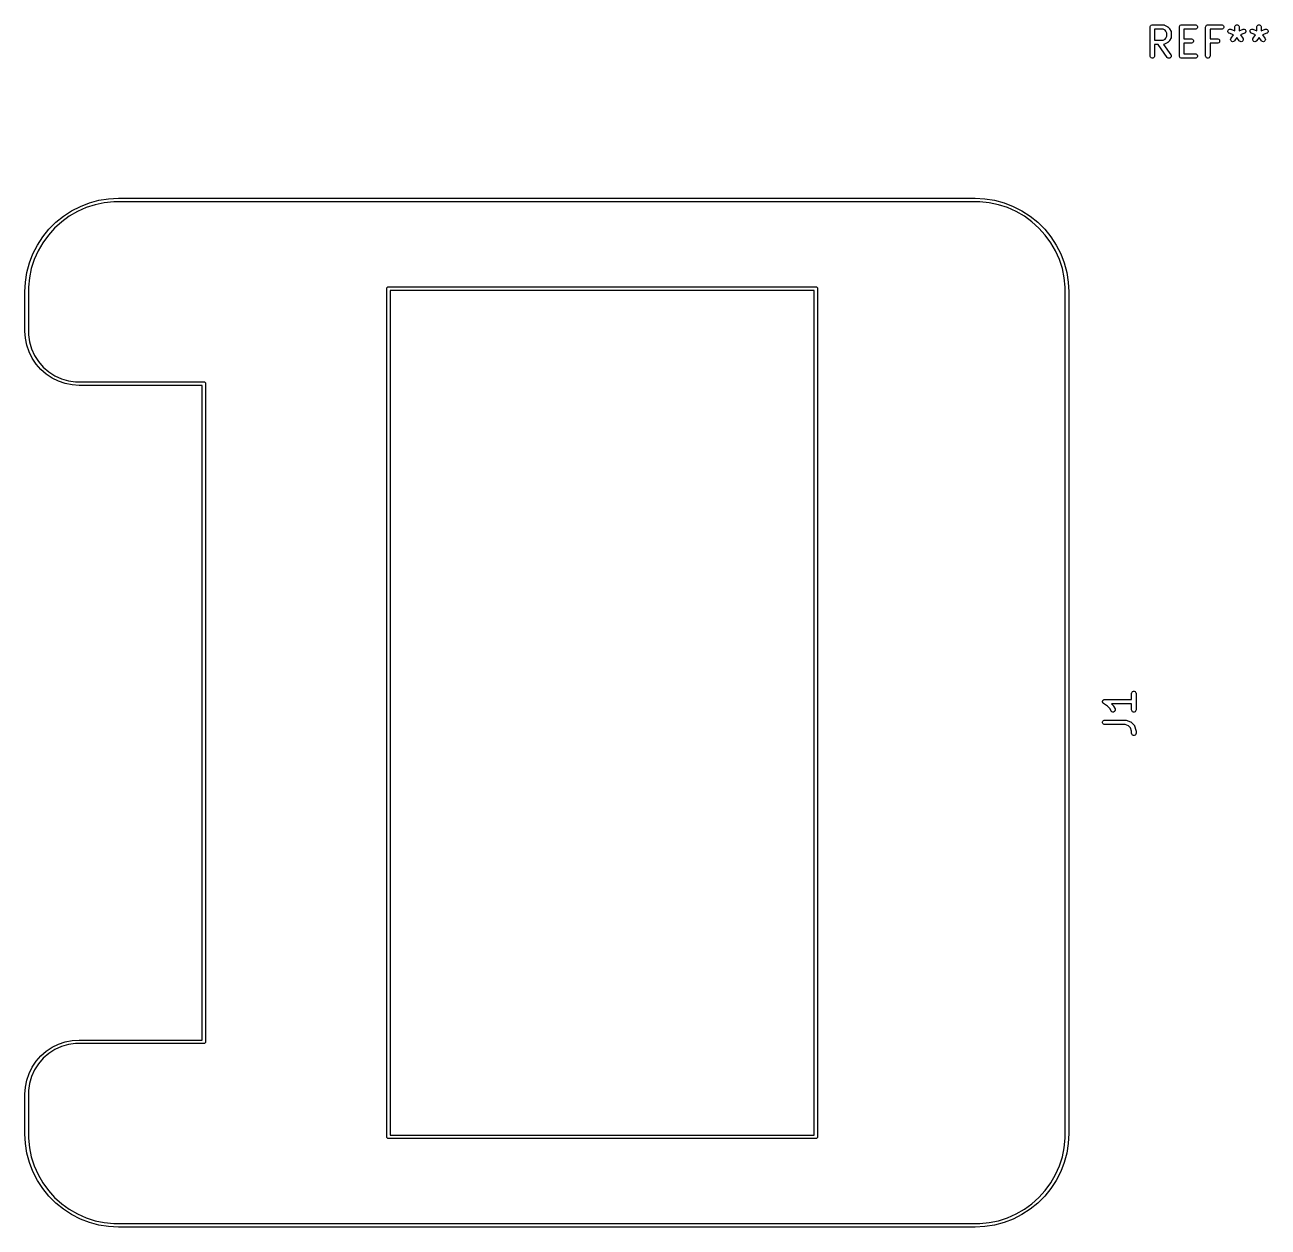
# Model space of a CAD drawing. Header units: millimetres. Extents: x 84.5 to 151.6, y -80.6 to -14.7.
# Drawn here: x 108.82 to 151.57, y -56.59 to -15.23 of the extents above; entities that cross this region are included whole.
import ezdxf

# ---------------------------------------------------------------- set-up
doc = ezdxf.new("R2010")
doc.units = ezdxf.units.MM
doc.layers.add('F.Silkscreen', color=41, linetype='CONTINUOUS', true_color=0xf2eda1)

msp = doc.modelspace()

# ---------------------------------------------------------------- linework, layer by layer
at = {"layer": 'F.Silkscreen', "linetype": 'CONTINUOUS'}
for p, q in [((147.520238, -15.304819), (147.521679, -15.290187)), ((147.520238, -16.304819), (147.520238, -15.304819)), ((147.521679, -15.290187), (147.532878, -15.263151)), ((147.532878, -15.263151), (147.55357, -15.242459)), ((147.55357, -15.242459), (147.580606, -15.23126)), ((147.580606, -15.23126), (147.595238, -15.229819)), ((147.595238, -15.229819), (147.97619, -15.229819)), ((147.958485, -15.379819), (147.670238, -15.379819)), ((147.670238, -15.379819), (147.670238, -15.753628)), ((148.027001, -15.414077), (147.958485, -15.379819)), ((147.97619, -15.229819), (147.990822, -15.23126)), ((147.990822, -15.23126), (147.993311, -15.232291)), ((147.993311, -15.232291), (147.995999, -15.232482)), ((147.995999, -15.232482), (148.009731, -15.237737)), ((148.009731, -15.237737), (148.104969, -15.285356)), ((148.104969, -15.285356), (148.111268, -15.28932)), ((148.111268, -15.28932), (148.113096, -15.290078)), ((148.113096, -15.290078), (148.115152, -15.291766)), ((148.115152, -15.291766), (148.117412, -15.293188)), ((148.117412, -15.293188), (148.118711, -15.294686)), ((148.118711, -15.294686), (148.124461, -15.299405)), ((148.124461, -15.299405), (148.17208, -15.347024)), ((148.17208, -15.347024), (148.176798, -15.352773)), ((148.176798, -15.352773), (148.178297, -15.354073)), ((148.178297, -15.354073), (148.179718, -15.356332)), ((148.179718, -15.356332), (148.181407, -15.358389)), ((148.181407, -15.358389), (148.182164, -15.360216)), ((148.182164, -15.360216), (148.186129, -15.366516)), ((148.186129, -15.366516), (148.233748, -15.461754)), ((148.520238, -15.304819), (148.521679, -15.290187)), ((148.520238, -16.304819), (148.520238, -15.304819)), ((148.521679, -15.290187), (148.532878, -15.263151)), ((148.532878, -15.263151), (148.55357, -15.242459)), ((148.55357, -15.242459), (148.580606, -15.23126)), ((148.580606, -15.23126), (148.595238, -15.229819)), ((148.595238, -15.229819), (149.071428, -15.229819)), ((149.071428, -15.379819), (148.670238, -15.379819)), ((148.670238, -15.379819), (148.670238, -15.706009)), ((149.071428, -15.229819), (149.08606, -15.23126)), ((149.08606, -15.378378), (149.071428, -15.379819)), ((149.08606, -15.23126), (149.113096, -15.242459)), ((149.113096, -15.367179), (149.08606, -15.378378)), ((149.113096, -15.242459), (149.133788, -15.263151)), ((149.133788, -15.346487), (149.113096, -15.367179)), ((149.133788, -15.263151), (149.144987, -15.290187)), ((149.144987, -15.319451), (149.133788, -15.346487)), ((149.144987, -15.290187), (149.144987, -15.319451)), ((149.425, -15.304819), (149.426441, -15.290187)), ((149.425, -16.304819), (149.425, -15.304819)), ((149.426441, -15.290187), (149.43764, -15.263151)), ((149.43764, -15.263151), (149.458332, -15.242459)), ((149.458332, -15.242459), (149.485368, -15.23126)), ((149.485368, -15.23126), (149.5, -15.229819)), ((149.5, -15.229819), (149.97619, -15.229819)), ((149.97619, -15.379819), (149.575, -15.379819)), ((149.575, -15.379819), (149.575, -15.706009)), ((149.97619, -15.229819), (149.990822, -15.23126)), ((149.990822, -15.378378), (149.97619, -15.379819)), ((149.990822, -15.23126), (150.017858, -15.242459)), ((150.017858, -15.367179), (149.990822, -15.378378)), ((150.017858, -15.242459), (150.03855, -15.263151)), ((150.03855, -15.346487), (150.017858, -15.367179)), ((150.03855, -15.263151), (150.049749, -15.290187)), ((150.049749, -15.319451), (150.03855, -15.346487)), ((150.049749, -15.290187), (150.049749, -15.319451)), ((150.199041, -15.406771), (150.21948, -15.385828)), ((150.21948, -15.385828), (150.246377, -15.374301)), ((150.246377, -15.374301), (150.275639, -15.373944)), ((150.275639, -15.373944), (150.289759, -15.37804)), ((150.289759, -15.37804), (150.425, -15.432136)), ((150.425, -15.304819), (150.426441, -15.290187)), ((150.425, -15.432136), (150.425, -15.304819)), ((150.426441, -15.290187), (150.43764, -15.263151)), ((150.43764, -15.263151), (150.458332, -15.242459)), ((150.458332, -15.242459), (150.485368, -15.23126)), ((150.485368, -15.23126), (150.514632, -15.23126)), ((150.514632, -15.23126), (150.541668, -15.242459)), ((150.541668, -15.242459), (150.56236, -15.263151)), ((150.56236, -15.263151), (150.573559, -15.290187)), ((150.573559, -15.290187), (150.575, -15.304819)), ((150.575, -15.304819), (150.575, -15.432136)), ((150.575, -15.432136), (150.710241, -15.37804)), ((150.710241, -15.37804), (150.724361, -15.373944)), ((150.724361, -15.373944), (150.753623, -15.374301)), ((150.753623, -15.374301), (150.78052, -15.385828)), ((150.78052, -15.385828), (150.800958, -15.406771)), ((150.960946, -15.406771), (150.981385, -15.385828)), ((150.981385, -15.385828), (151.008282, -15.374301)), ((151.008282, -15.374301), (151.037544, -15.373944)), ((151.037544, -15.373944), (151.051664, -15.37804)), ((151.051664, -15.37804), (151.186905, -15.432136)), ((151.186905, -15.304819), (151.188346, -15.290187)), ((151.186905, -15.432136), (151.186905, -15.304819)), ((151.188346, -15.290187), (151.199545, -15.263151)), ((151.199545, -15.263151), (151.220237, -15.242459)), ((151.220237, -15.242459), (151.247273, -15.23126)), ((151.247273, -15.23126), (151.276537, -15.23126)), ((151.276537, -15.23126), (151.303573, -15.242459)), ((151.303573, -15.242459), (151.324265, -15.263151)), ((151.324265, -15.263151), (151.335464, -15.290187)), ((151.335464, -15.290187), (151.336905, -15.304819)), ((151.336905, -15.304819), (151.336905, -15.432136)), ((151.336905, -15.432136), (151.472146, -15.37804)), ((151.472146, -15.37804), (151.486266, -15.373944)), ((151.486266, -15.373944), (151.515528, -15.374301)), ((151.515528, -15.374301), (151.542425, -15.385828)), ((151.542425, -15.385828), (151.562863, -15.406771)), ((147.670238, -15.753628), (147.958485, -15.753628)), ((147.958485, -15.753628), (148.027001, -15.71937)), ((148.057408, -15.444484), (148.027001, -15.414077)), ((148.027001, -15.71937), (148.057408, -15.688963)), ((148.091666, -15.513), (148.057408, -15.444484)), ((148.057408, -15.688963), (148.091666, -15.620447)), ((148.091666, -15.620447), (148.091666, -15.513)), ((148.17208, -15.786423), (148.124461, -15.834042)), ((148.176798, -15.780673), (148.17208, -15.786423)), ((148.178297, -15.779374), (148.176798, -15.780673)), ((148.179718, -15.777114), (148.178297, -15.779374)), ((148.181407, -15.775058), (148.179718, -15.777114)), ((148.182164, -15.77323), (148.181407, -15.775058)), ((148.186129, -15.766931), (148.182164, -15.77323)), ((148.233748, -15.671693), (148.186129, -15.766931)), ((148.233748, -15.461754), (148.239003, -15.475485)), ((148.239003, -15.657962), (148.233748, -15.671693)), ((148.239003, -15.475485), (148.239194, -15.478174)), ((148.239194, -15.655272), (148.239003, -15.657962)), ((148.239194, -15.478174), (148.240225, -15.480663)), ((148.240225, -15.652784), (148.239194, -15.655272)), ((148.240225, -15.480663), (148.241666, -15.495295)), ((148.241666, -15.638152), (148.240225, -15.652784)), ((148.241666, -15.495295), (148.241666, -15.638152)), ((148.670238, -15.706009), (148.928571, -15.706009)), ((148.928571, -15.706009), (148.943203, -15.70745)), ((148.943203, -15.70745), (148.970239, -15.718649)), ((148.970239, -15.718649), (148.990931, -15.739341)), ((148.990931, -15.739341), (149.00213, -15.766377)), ((149.00213, -15.795641), (148.990931, -15.822677)), ((149.00213, -15.766377), (149.00213, -15.795641)), ((149.575, -15.706009), (149.833333, -15.706009)), ((149.833333, -15.706009), (149.847965, -15.70745)), ((149.847965, -15.70745), (149.875001, -15.718649)), ((149.875001, -15.718649), (149.895693, -15.739341)), ((149.895693, -15.739341), (149.906892, -15.766377)), ((149.906892, -15.795641), (149.895693, -15.822677)), ((149.906892, -15.766377), (149.906892, -15.795641)), ((150.188173, -15.433942), (150.199041, -15.406771)), ((150.18853, -15.463204), (150.188173, -15.433942)), ((150.200057, -15.490101), (150.18853, -15.463204)), ((150.221, -15.51054), (150.200057, -15.490101)), ((150.234051, -15.517312), (150.221, -15.51054)), ((150.381282, -15.576204), (150.234051, -15.517312)), ((150.282254, -15.729308), (150.289517, -15.70096)), ((150.286393, -15.758277), (150.282254, -15.729308)), ((150.301302, -15.783458), (150.286393, -15.758277)), ((150.289517, -15.70096), (150.297143, -15.68839)), ((150.297143, -15.68839), (150.381282, -15.576204)), ((150.324713, -15.801016), (150.301302, -15.783458)), ((150.353061, -15.808279), (150.324713, -15.801016)), ((150.38203, -15.80414), (150.353061, -15.808279)), ((150.407211, -15.789231), (150.38203, -15.80414)), ((150.417143, -15.77839), (150.407211, -15.789231)), ((150.5, -15.667914), (150.417143, -15.77839)), ((150.582857, -15.77839), (150.5, -15.667914)), ((150.592789, -15.789231), (150.582857, -15.77839)), ((150.61797, -15.80414), (150.592789, -15.789231)), ((150.646939, -15.808279), (150.61797, -15.80414)), ((150.765949, -15.517312), (150.618717, -15.576204)), ((150.618717, -15.576204), (150.702857, -15.68839)), ((150.675287, -15.801016), (150.646939, -15.808279)), ((150.698698, -15.783458), (150.675287, -15.801016)), ((150.713607, -15.758277), (150.698698, -15.783458)), ((150.702857, -15.68839), (150.710483, -15.70096)), ((150.710483, -15.70096), (150.717746, -15.729308)), ((150.717746, -15.729308), (150.713607, -15.758277)), ((150.778999, -15.51054), (150.765949, -15.517312)), ((150.799943, -15.490101), (150.778999, -15.51054)), ((150.81147, -15.463204), (150.799943, -15.490101)), ((150.800958, -15.406771), (150.811827, -15.433942)), ((150.811827, -15.433942), (150.81147, -15.463204)), ((150.950078, -15.433942), (150.960946, -15.406771)), ((150.950435, -15.463204), (150.950078, -15.433942)), ((150.961962, -15.490101), (150.950435, -15.463204)), ((150.982905, -15.51054), (150.961962, -15.490101)), ((150.995956, -15.517312), (150.982905, -15.51054)), ((151.143187, -15.576204), (150.995956, -15.517312)), ((151.044159, -15.729308), (151.051422, -15.70096)), ((151.048298, -15.758277), (151.044159, -15.729308)), ((151.063207, -15.783458), (151.048298, -15.758277)), ((151.051422, -15.70096), (151.059048, -15.68839)), ((151.059048, -15.68839), (151.143187, -15.576204)), ((151.086618, -15.801016), (151.063207, -15.783458)), ((151.114966, -15.808279), (151.086618, -15.801016)), ((151.143935, -15.80414), (151.114966, -15.808279)), ((151.169116, -15.789231), (151.143935, -15.80414)), ((151.179048, -15.77839), (151.169116, -15.789231)), ((151.261905, -15.667914), (151.179048, -15.77839)), ((151.344762, -15.77839), (151.261905, -15.667914)), ((151.354694, -15.789231), (151.344762, -15.77839)), ((151.379875, -15.80414), (151.354694, -15.789231)), ((151.408844, -15.808279), (151.379875, -15.80414)), ((151.527854, -15.517312), (151.380622, -15.576204)), ((151.380622, -15.576204), (151.464762, -15.68839)), ((151.437192, -15.801016), (151.408844, -15.808279)), ((151.460603, -15.783458), (151.437192, -15.801016)), ((151.475512, -15.758277), (151.460603, -15.783458)), ((151.464762, -15.68839), (151.472388, -15.70096)), ((151.472388, -15.70096), (151.479651, -15.729308)), ((151.479651, -15.729308), (151.475512, -15.758277)), ((151.540904, -15.51054), (151.527854, -15.517312)), ((151.561848, -15.490101), (151.540904, -15.51054)), ((151.573375, -15.463204), (151.561848, -15.490101)), ((151.562863, -15.406771), (151.573732, -15.433942)), ((151.573732, -15.433942), (151.573375, -15.463204)), ((147.794284, -15.903628), (147.670238, -15.903628)), ((147.670238, -15.903628), (147.670238, -16.304819)), ((148.105224, -16.347829), (147.794284, -15.903628)), ((147.990822, -15.902187), (147.977305, -15.903518)), ((147.977305, -15.903518), (148.228109, -16.26181)), ((147.993311, -15.901155), (147.990822, -15.902187)), ((147.995999, -15.900965), (147.993311, -15.901155)), ((148.009731, -15.89571), (147.995999, -15.900965)), ((148.104969, -15.848091), (148.009731, -15.89571)), ((148.111268, -15.844126), (148.104969, -15.848091)), ((148.113096, -15.843369), (148.111268, -15.844126)), ((148.115152, -15.84168), (148.113096, -15.843369)), ((148.117412, -15.840259), (148.115152, -15.84168)), ((148.118711, -15.83876), (148.117412, -15.840259)), ((148.124461, -15.834042), (148.118711, -15.83876)), ((148.928571, -15.856009), (148.670238, -15.856009)), ((148.670238, -15.856009), (148.670238, -16.229819)), ((148.670238, -16.229819), (149.071428, -16.229819)), ((148.943203, -15.854568), (148.928571, -15.856009)), ((148.970239, -15.843369), (148.943203, -15.854568)), ((148.990931, -15.822677), (148.970239, -15.843369)), ((149.071428, -16.229819), (149.08606, -16.23126)), ((149.08606, -16.23126), (149.113096, -16.242459)), ((149.113096, -16.242459), (149.133788, -16.263151)), ((149.833333, -15.856009), (149.575, -15.856009)), ((149.575, -15.856009), (149.575, -16.304819)), ((149.847965, -15.854568), (149.833333, -15.856009)), ((149.875001, -15.843369), (149.847965, -15.854568)), ((149.895693, -15.822677), (149.875001, -15.843369)), ((147.521679, -16.319451), (147.520238, -16.304819)), ((147.532878, -16.346487), (147.521679, -16.319451)), ((147.55357, -16.367179), (147.532878, -16.346487)), ((147.580606, -16.378378), (147.55357, -16.367179)), ((147.60987, -16.378378), (147.580606, -16.378378)), ((147.636906, -16.367179), (147.60987, -16.378378)), ((147.657598, -16.346487), (147.636906, -16.367179)), ((147.668797, -16.319451), (147.657598, -16.346487)), ((147.670238, -16.304819), (147.668797, -16.319451)), ((148.114795, -16.358989), (148.105224, -16.347829)), ((148.139474, -16.374716), (148.114795, -16.358989)), ((148.168291, -16.379802), (148.139474, -16.374716)), ((148.196862, -16.373472), (148.168291, -16.379802)), ((148.220836, -16.35669), (148.196862, -16.373472)), ((148.236563, -16.332012), (148.220836, -16.35669)), ((148.228109, -16.26181), (148.235319, -16.274623)), ((148.235319, -16.274623), (148.241648, -16.303194)), ((148.241648, -16.303194), (148.236563, -16.332012)), ((148.521679, -16.319451), (148.520238, -16.304819)), ((148.532878, -16.346487), (148.521679, -16.319451)), ((148.55357, -16.367179), (148.532878, -16.346487)), ((148.580606, -16.378378), (148.55357, -16.367179)), ((148.595238, -16.379819), (148.580606, -16.378378)), ((149.071428, -16.379819), (148.595238, -16.379819)), ((149.08606, -16.378378), (149.071428, -16.379819)), ((149.113096, -16.367179), (149.08606, -16.378378)), ((149.133788, -16.346487), (149.113096, -16.367179)), ((149.133788, -16.263151), (149.144987, -16.290187)), ((149.144987, -16.319451), (149.133788, -16.346487)), ((149.144987, -16.290187), (149.144987, -16.319451)), ((149.426441, -16.319451), (149.425, -16.304819)), ((149.43764, -16.346487), (149.426441, -16.319451)), ((149.458332, -16.367179), (149.43764, -16.346487)), ((149.485368, -16.378378), (149.458332, -16.367179)), ((149.514632, -16.378378), (149.485368, -16.378378)), ((149.541668, -16.367179), (149.514632, -16.378378)), ((149.56236, -16.346487), (149.541668, -16.367179)), ((149.573559, -16.319451), (149.56236, -16.346487)), ((149.575, -16.304819), (149.573559, -16.319451)), ((110.727122, -21.472211), (111.041583, -21.3515)), ((111.041583, -21.3515), (111.36694, -21.264321)), ((111.550701, -21.347942), (111.233078, -21.415455)), ((111.36694, -21.264321), (111.699627, -21.211629)), ((111.873641, -21.314), (111.550701, -21.347942)), ((111.699627, -21.211629), (112.036, -21.194)), ((112.036, -21.314), (111.873641, -21.314)), ((112.036, -21.194), (141.5, -21.194)), ((141.5, -21.314), (112.036, -21.314)), ((141.5, -21.194), (141.836373, -21.211629)), ((141.662359, -21.314), (141.5, -21.314)), ((141.985299, -21.347942), (141.662359, -21.314)), ((141.836373, -21.211629), (142.16906, -21.264321)), ((142.302922, -21.415455), (141.985299, -21.347942)), ((142.16906, -21.264321), (142.494417, -21.3515)), ((142.494417, -21.3515), (142.808878, -21.472211)), ((110.144507, -21.808584), (110.427, -21.62513)), ((110.627607, -21.647873), (110.346393, -21.810233)), ((110.427, -21.62513), (110.727122, -21.472211)), ((110.924252, -21.515798), (110.627607, -21.647873)), ((111.233078, -21.415455), (110.924252, -21.515798)), ((142.611748, -21.515798), (142.302922, -21.415455)), ((142.908393, -21.647873), (142.611748, -21.515798)), ((142.808878, -21.472211), (143.109, -21.62513)), ((143.189607, -21.810233), (142.908393, -21.647873)), ((143.109, -21.62513), (143.391493, -21.808584)), ((109.842377, -22.218377), (109.625098, -22.45969)), ((109.64456, -22.258738), (109.882738, -22.02056)), ((110.08369, -22.001098), (109.842377, -22.218377)), ((109.882738, -22.02056), (110.144507, -21.808584)), ((110.346393, -21.810233), (110.08369, -22.001098)), ((143.45231, -22.001098), (143.189607, -21.810233)), ((143.391493, -21.808584), (143.653262, -22.02056)), ((143.693623, -22.218377), (143.45231, -22.001098)), ((143.653262, -22.02056), (143.89144, -22.258738)), ((143.910902, -22.45969), (143.693623, -22.218377)), ((109.24913, -22.803), (109.432584, -22.520507)), ((109.432584, -22.520507), (109.64456, -22.258738)), ((109.625098, -22.45969), (109.434233, -22.722393)), ((143.89144, -22.258738), (144.103416, -22.520507)), ((144.101767, -22.722393), (143.910902, -22.45969)), ((144.103416, -22.520507), (144.28687, -22.803)), ((109.096211, -23.103122), (109.24913, -22.803)), ((109.271873, -23.003607), (109.139798, -23.300252)), ((109.434233, -22.722393), (109.271873, -23.003607)), ((144.264127, -23.003607), (144.101767, -22.722393)), ((144.396202, -23.300252), (144.264127, -23.003607)), ((144.28687, -22.803), (144.439789, -23.103122)), ((108.888321, -23.74294), (108.9755, -23.417583)), ((108.9755, -23.417583), (109.096211, -23.103122)), ((109.139798, -23.300252), (109.039455, -23.609078)), ((144.496545, -23.609078), (144.396202, -23.300252)), ((144.439789, -23.103122), (144.5605, -23.417583)), ((144.5605, -23.417583), (144.647679, -23.74294)), ((108.835629, -24.075627), (108.888321, -23.74294)), ((108.971942, -23.926701), (108.938, -24.249641)), ((109.039455, -23.609078), (108.971942, -23.926701)), ((144.564058, -23.926701), (144.496545, -23.609078)), ((144.598, -24.249641), (144.564058, -23.926701)), ((144.647679, -23.74294), (144.700371, -24.075627)), ((108.818142, -24.409284), (108.835629, -24.075627)), ((108.938, -24.249641), (108.938, -24.41)), ((121.264, -24.302), (121.268567, -24.279039)), ((121.264, -53.478), (121.264, -24.302)), ((121.268567, -24.279039), (121.301039, -24.246567)), ((121.301039, -24.246567), (121.324, -24.242)), ((121.324, -24.242), (136.022, -24.242)), ((121.384, -24.362), (121.384, -53.418)), ((135.962, -24.362), (121.384, -24.362)), ((135.962, -53.418), (135.962, -24.362)), ((136.022, -24.242), (136.044961, -24.246567)), ((136.044961, -24.246567), (136.077433, -24.279039)), ((136.077433, -24.279039), (136.082, -24.302)), ((136.082, -24.302), (136.082, -53.478)), ((144.598, -24.412), (144.598, -24.249641)), ((144.700371, -24.075627), (144.718, -24.412)), ((108.818, -24.41), (108.818142, -24.409284)), ((108.818, -25.762), (108.818, -24.41)), ((108.938, -24.41), (108.938, -25.762)), ((144.598, -53.368), (144.598, -24.412)), ((144.718, -24.412), (144.718, -53.368)), ((108.818254, -25.763279), (108.818, -25.762)), ((108.818, -25.764066), (108.818254, -25.763279)), ((108.834251, -26.007872), (108.818, -25.764066)), ((108.882185, -26.24747), (108.834251, -26.007872)), ((108.938, -25.762), (108.937761, -25.763201)), ((108.937761, -25.763201), (108.938, -25.763934)), ((108.938, -25.763934), (108.938138, -25.888953)), ((108.938138, -25.888953), (108.973996, -26.136407)), ((108.960984, -26.478762), (108.882185, -26.24747)), ((109.069298, -26.697789), (108.960984, -26.478762)), ((108.973996, -26.136407), (109.044706, -26.37624)), ((109.044706, -26.37624), (109.148827, -26.603568)), ((109.205274, -26.900806), (109.069298, -26.697789)), ((109.148827, -26.603568), (109.284241, -26.813765)), ((109.366586, -27.084337), (109.205274, -26.900806)), ((109.284241, -26.813765), (109.448191, -27.002551)), ((109.550473, -27.245242), (109.366586, -27.084337)), ((109.448191, -27.002551), (109.637339, -27.166082)), ((109.75379, -27.380769), (109.550473, -27.245242)), ((109.637339, -27.166082), (109.847834, -27.301031)), ((109.847834, -27.301031), (110.075393, -27.404649)), ((109.973056, -27.488598), (109.75379, -27.380769)), ((110.204522, -27.566884), (109.973056, -27.488598)), ((110.075393, -27.404649), (110.315381, -27.474828)), ((110.444226, -27.614289), (110.204522, -27.566884)), ((110.315381, -27.474828), (110.562914, -27.510138)), ((110.68501, -27.629803), (110.444226, -27.614289)), ((110.562914, -27.510138), (110.685989, -27.510002)), ((110.686, -27.63), (110.68501, -27.629803)), ((110.685989, -27.510002), (110.686, -27.51)), ((110.686, -27.51), (114.974, -27.51)), ((110.688066, -27.63), (110.686, -27.63)), ((114.914, -27.63), (110.688066, -27.63)), ((114.914, -50.15), (114.914, -27.63)), ((114.974, -27.51), (114.996961, -27.514567)), ((114.996961, -27.514567), (115.029433, -27.547039)), ((115.029433, -27.547039), (115.034, -27.57)), ((115.034, -27.57), (115.034, -50.21)), ((145.885498, -38.480418), (145.889617, -38.474239)), ((145.889617, -38.474239), (145.892459, -38.467379)), ((145.892459, -38.467379), (145.897654, -38.462183)), ((145.897654, -38.462183), (145.901731, -38.456069)), ((145.901731, -38.456069), (145.9079, -38.451937)), ((145.9079, -38.451937), (145.913151, -38.446687)), ((145.913151, -38.446687), (145.91994, -38.443874)), ((145.91994, -38.443874), (145.926046, -38.439786)), ((145.926046, -38.439786), (145.933326, -38.438329)), ((145.933326, -38.438329), (145.940187, -38.435488)), ((145.940187, -38.435488), (145.954663, -38.434062)), ((145.954663, -38.434062), (145.95474, -38.434047)), ((145.95474, -38.434047), (145.954766, -38.434052)), ((145.954766, -38.434052), (145.954819, -38.434047)), ((145.954819, -38.434047), (146.879819, -38.434047)), ((146.879819, -38.223333), (146.88126, -38.208701)), ((146.879819, -38.434047), (146.879819, -38.223333)), ((146.88126, -38.208701), (146.892459, -38.181665)), ((146.892459, -38.181665), (146.913151, -38.160973)), ((146.913151, -38.160973), (146.940187, -38.149774)), ((146.940187, -38.149774), (146.969451, -38.149774)), ((146.969451, -38.149774), (146.996487, -38.160973)), ((146.996487, -38.160973), (147.017179, -38.181665)), ((147.017179, -38.181665), (147.028378, -38.208701)), ((147.028378, -38.208701), (147.029819, -38.223333)), ((147.029819, -38.223333), (147.029819, -38.794761)), ((145.879819, -38.509126), (145.88126, -38.501841)), ((145.88126, -38.51633), (145.879819, -38.509126)), ((145.88126, -38.494415), (145.884072, -38.487626)), ((145.88126, -38.501841), (145.88126, -38.494415)), ((145.88126, -38.523679), (145.88126, -38.51633)), ((145.884101, -38.530539), (145.88126, -38.523679)), ((145.884072, -38.487626), (145.885498, -38.480418)), ((145.885558, -38.53782), (145.884101, -38.530539)), ((145.889646, -38.543925), (145.885558, -38.53782)), ((145.892459, -38.550715), (145.889646, -38.543925)), ((145.897709, -38.555965), (145.892459, -38.550715)), ((145.901841, -38.562135), (145.897709, -38.555965)), ((145.913099, -38.571355), (145.901841, -38.562135)), ((145.913151, -38.571407), (145.913099, -38.571355)), ((145.913173, -38.571416), (145.913151, -38.571407)), ((145.913216, -38.571451), (145.913173, -38.571416)), ((146.049894, -38.662569), (145.913216, -38.571451)), ((146.131275, -38.74395), (146.049894, -38.662569)), ((146.173451, -38.828302), (146.131275, -38.74395)), ((146.181283, -38.840745), (146.173451, -38.828302)), ((146.203391, -38.859918), (146.181283, -38.840745)), ((146.879819, -38.584047), (146.183504, -38.584047)), ((146.183504, -38.584047), (146.245947, -38.64649)), ((146.231152, -38.869172), (146.203391, -38.859918)), ((146.260342, -38.867098), (146.231152, -38.869172)), ((146.245947, -38.64649), (146.250667, -38.65224)), ((146.250667, -38.65224), (146.252164, -38.653539)), ((146.252164, -38.653539), (146.253583, -38.655793)), ((146.253583, -38.655793), (146.255275, -38.657855)), ((146.255275, -38.657855), (146.256033, -38.659687)), ((146.256033, -38.659687), (146.259996, -38.665982)), ((146.259996, -38.665982), (146.307615, -38.76122)), ((146.286517, -38.85401), (146.260342, -38.867098)), ((146.30569, -38.831903), (146.286517, -38.85401)), ((146.314944, -38.804141), (146.30569, -38.831903)), ((146.307615, -38.76122), (146.31287, -38.774951)), ((146.31287, -38.774951), (146.314944, -38.804141)), ((146.879819, -38.794761), (146.879819, -38.584047)), ((146.88126, -38.809393), (146.879819, -38.794761)), ((146.892459, -38.836429), (146.88126, -38.809393)), ((146.913151, -38.857121), (146.892459, -38.836429)), ((146.940187, -38.86832), (146.913151, -38.857121)), ((146.969451, -38.86832), (146.940187, -38.86832)), ((146.996487, -38.857121), (146.969451, -38.86832)), ((147.017179, -38.836429), (146.996487, -38.857121)), ((147.028378, -38.809393), (147.017179, -38.836429)), ((147.029819, -38.794761), (147.028378, -38.809393)), ((145.88126, -39.208701), (145.892459, -39.181665)), ((145.88126, -39.237965), (145.88126, -39.208701)), ((145.892459, -39.265001), (145.88126, -39.237965)), ((145.892459, -39.181665), (145.913151, -39.160973)), ((145.913151, -39.285693), (145.892459, -39.265001)), ((145.913151, -39.160973), (145.940187, -39.149774)), ((145.940187, -39.296892), (145.913151, -39.285693)), ((145.940187, -39.149774), (145.954819, -39.148333)), ((145.954819, -39.298333), (145.940187, -39.296892)), ((145.954819, -39.148333), (146.669104, -39.148333)), ((146.656934, -39.298333), (145.954819, -39.298333)), ((146.771447, -39.336504), (146.656934, -39.298333)), ((146.669104, -39.148333), (146.676509, -39.149062)), ((146.676509, -39.149062), (146.678484, -39.148922)), ((146.678484, -39.148922), (146.681081, -39.149512)), ((146.681081, -39.149512), (146.683736, -39.149774)), ((146.683736, -39.149774), (146.685567, -39.150532)), ((146.685567, -39.150532), (146.692821, -39.152182)), ((146.692821, -39.152182), (146.835678, -39.199801)), ((146.835678, -39.199801), (146.849103, -39.205795)), ((146.849103, -39.205795), (146.851137, -39.207559)), ((146.851137, -39.207559), (146.853628, -39.208591)), ((146.853628, -39.208591), (146.864994, -39.217919)), ((146.864994, -39.217919), (146.960233, -39.313157)), ((146.960233, -39.313157), (146.969561, -39.324522)), ((146.969561, -39.324522), (146.970592, -39.327012)), ((146.970592, -39.327012), (146.972357, -39.329047)), ((146.972357, -39.329047), (146.978351, -39.342473)), ((146.841648, -39.406704), (146.771447, -39.336504)), ((146.879819, -39.521217), (146.841648, -39.406704)), ((146.879819, -39.604285), (146.879819, -39.521217)), ((146.88126, -39.618917), (146.879819, -39.604285)), ((146.892459, -39.645953), (146.88126, -39.618917)), ((146.913151, -39.666645), (146.892459, -39.645953)), ((146.940187, -39.677844), (146.913151, -39.666645)), ((146.969451, -39.677844), (146.940187, -39.677844)), ((146.996487, -39.666645), (146.969451, -39.677844)), ((146.978351, -39.342473), (147.02597, -39.485329)), ((147.017179, -39.645953), (146.996487, -39.666645)), ((147.028378, -39.618917), (147.017179, -39.645953)), ((147.02597, -39.485329), (147.027619, -39.492584)), ((147.027619, -39.492584), (147.028378, -39.494415)), ((147.028378, -39.494415), (147.028639, -39.497068)), ((147.029819, -39.604285), (147.028378, -39.618917)), ((147.028639, -39.497068), (147.02923, -39.499666)), ((147.02923, -39.499666), (147.029089, -39.50164)), ((147.029089, -39.50164), (147.029819, -39.509047)), ((147.029819, -39.509047), (147.029819, -39.604285)), ((109.550473, -50.534758), (109.75379, -50.399231)), ((109.75379, -50.399231), (109.973056, -50.291402)), ((110.075393, -50.375351), (109.847834, -50.478969)), ((109.973056, -50.291402), (110.204522, -50.213116)), ((110.315381, -50.305172), (110.075393, -50.375351)), ((110.204522, -50.213116), (110.444226, -50.165711)), ((110.562914, -50.269862), (110.315381, -50.305172)), ((110.444226, -50.165711), (110.68501, -50.150196)), ((110.685989, -50.269997), (110.562914, -50.269862)), ((110.68501, -50.150196), (110.686, -50.15)), ((110.686, -50.27), (110.685989, -50.269997)), ((110.686, -50.15), (114.914, -50.15)), ((110.687934, -50.27), (110.686, -50.27)), ((114.974, -50.27), (110.687934, -50.27)), ((114.996961, -50.265433), (114.974, -50.27)), ((115.029433, -50.232961), (114.996961, -50.265433)), ((115.034, -50.21), (115.029433, -50.232961)), ((109.069298, -51.082211), (109.205274, -50.879194)), ((109.205274, -50.879194), (109.366586, -50.695663)), ((109.448191, -50.777449), (109.284241, -50.966235)), ((109.366586, -50.695663), (109.550473, -50.534758)), ((109.637339, -50.613918), (109.448191, -50.777449)), ((109.847834, -50.478969), (109.637339, -50.613918)), ((108.882185, -51.53253), (108.960984, -51.301238)), ((108.960984, -51.301238), (109.069298, -51.082211)), ((109.148827, -51.176432), (109.044706, -51.40376)), ((109.284241, -50.966235), (109.148827, -51.176432)), ((108.834251, -51.772128), (108.882185, -51.53253)), ((108.973996, -51.643593), (108.938138, -51.891047)), ((109.044706, -51.40376), (108.973996, -51.643593)), ((108.818, -52.015934), (108.834251, -51.772128)), ((108.818254, -52.01672), (108.818, -52.015934)), ((108.818, -52.018), (108.818254, -52.01672)), ((108.818, -53.37), (108.818, -52.018)), ((108.938, -52.016066), (108.937761, -52.016798)), ((108.937761, -52.016798), (108.938, -52.018)), ((108.938138, -51.891047), (108.938, -52.016066)), ((108.938, -52.018), (108.938, -53.368)), ((108.818142, -53.370715), (108.818, -53.37)), ((108.835629, -53.704373), (108.818142, -53.370715)), ((108.938, -53.368), (108.938, -53.530359)), ((121.384, -53.418), (135.962, -53.418)), ((144.598, -53.530359), (144.598, -53.368)), ((144.718, -53.368), (144.700371, -53.704373)), ((108.888321, -54.03706), (108.835629, -53.704373)), ((108.938, -53.530359), (108.971942, -53.853299)), ((108.971942, -53.853299), (109.039455, -54.170922)), ((121.268567, -53.500961), (121.264, -53.478)), ((121.301039, -53.533433), (121.268567, -53.500961)), ((121.324, -53.538), (121.301039, -53.533433)), ((136.022, -53.538), (121.324, -53.538)), ((136.044961, -53.533433), (136.022, -53.538)), ((136.077433, -53.500961), (136.044961, -53.533433)), ((136.082, -53.478), (136.077433, -53.500961)), ((144.496545, -54.170922), (144.564058, -53.853299)), ((144.564058, -53.853299), (144.598, -53.530359)), ((144.700371, -53.704373), (144.647679, -54.03706)), ((108.9755, -54.362417), (108.888321, -54.03706)), ((109.039455, -54.170922), (109.139798, -54.479748)), ((144.396202, -54.479748), (144.496545, -54.170922)), ((144.647679, -54.03706), (144.5605, -54.362417)), ((109.096211, -54.676878), (108.9755, -54.362417)), ((109.24913, -54.977), (109.096211, -54.676878)), ((109.139798, -54.479748), (109.271873, -54.776393)), ((144.264127, -54.776393), (144.396202, -54.479748)), ((144.439789, -54.676878), (144.28687, -54.977)), ((144.5605, -54.362417), (144.439789, -54.676878)), ((109.432584, -55.259493), (109.24913, -54.977)), ((109.271873, -54.776393), (109.434233, -55.057607)), ((109.434233, -55.057607), (109.625098, -55.32031)), ((143.910902, -55.32031), (144.101767, -55.057607)), ((144.101767, -55.057607), (144.264127, -54.776393)), ((144.28687, -54.977), (144.103416, -55.259493)), ((109.64456, -55.521262), (109.432584, -55.259493)), ((109.625098, -55.32031), (109.842377, -55.561623)), ((109.882738, -55.75944), (109.64456, -55.521262)), ((109.842377, -55.561623), (110.08369, -55.778902)), ((143.45231, -55.778902), (143.693623, -55.561623)), ((143.89144, -55.521262), (143.653262, -55.75944)), ((143.693623, -55.561623), (143.910902, -55.32031)), ((144.103416, -55.259493), (143.89144, -55.521262)), ((110.144507, -55.971416), (109.882738, -55.75944)), ((110.08369, -55.778902), (110.346393, -55.969767)), ((110.427, -56.15487), (110.144507, -55.971416)), ((110.346393, -55.969767), (110.627607, -56.132127)), ((142.908393, -56.132127), (143.189607, -55.969767)), ((143.391493, -55.971416), (143.109, -56.15487)), ((143.189607, -55.969767), (143.45231, -55.778902)), ((143.653262, -55.75944), (143.391493, -55.971416)), ((110.727122, -56.307789), (110.427, -56.15487)), ((110.627607, -56.132127), (110.924252, -56.264202)), ((111.041583, -56.4285), (110.727122, -56.307789)), ((110.924252, -56.264202), (111.233078, -56.364545)), ((111.36694, -56.515679), (111.041583, -56.4285)), ((111.233078, -56.364545), (111.550701, -56.432058)), ((111.550701, -56.432058), (111.873641, -56.466)), ((141.662359, -56.466), (141.985299, -56.432058)), ((141.985299, -56.432058), (142.302922, -56.364545)), ((142.494417, -56.4285), (142.16906, -56.515679)), ((142.302922, -56.364545), (142.611748, -56.264202)), ((142.808878, -56.307789), (142.494417, -56.4285)), ((142.611748, -56.264202), (142.908393, -56.132127)), ((143.109, -56.15487), (142.808878, -56.307789)), ((111.699627, -56.568371), (111.36694, -56.515679)), ((112.036, -56.586), (111.699627, -56.568371)), ((111.873641, -56.466), (112.036, -56.466)), ((112.036, -56.466), (141.5, -56.466)), ((141.5, -56.586), (112.036, -56.586)), ((141.5, -56.466), (141.662359, -56.466)), ((141.836373, -56.568371), (141.5, -56.586)), ((142.16906, -56.515679), (141.836373, -56.568371))]:
    msp.add_line(p, q, dxfattribs=at)

doc.saveas('drawing.dxf')
